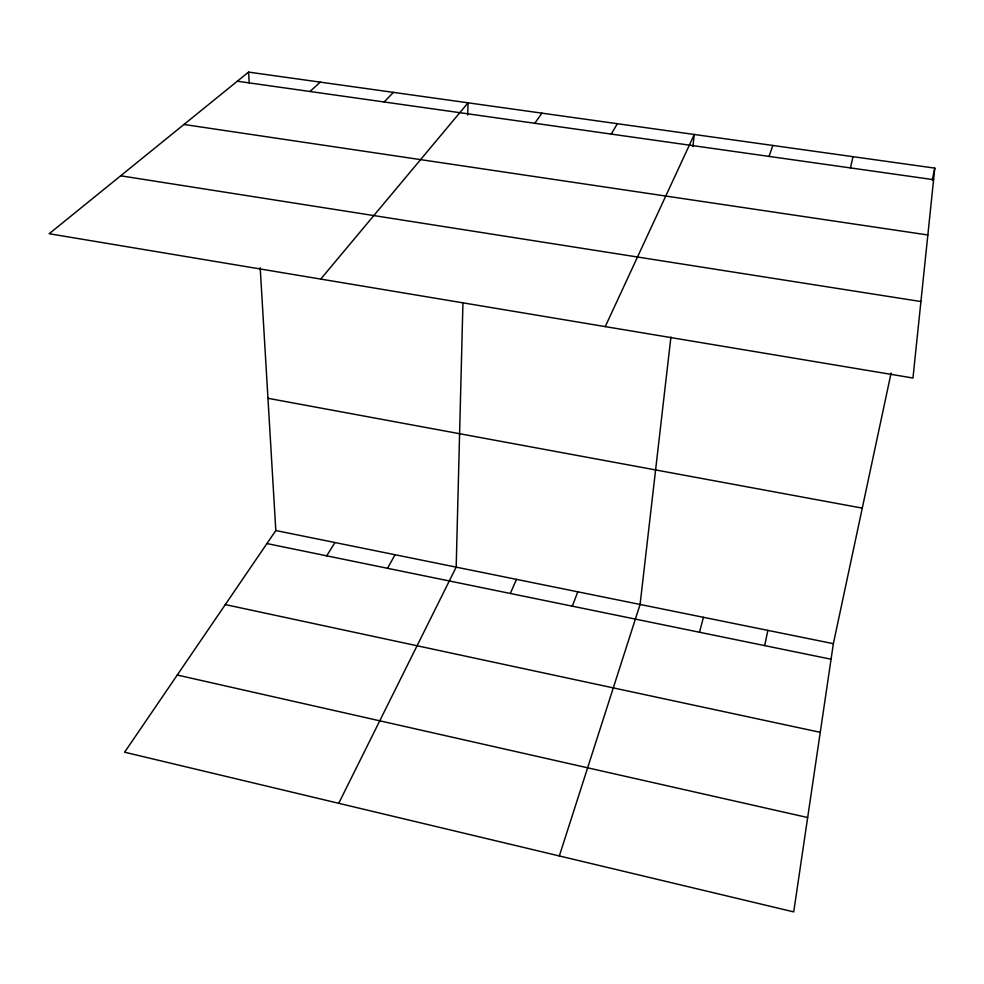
<?xml version="1.0" encoding="UTF-8"?>
<svg xmlns="http://www.w3.org/2000/svg" width="984" height="984" viewBox="0 0 984 984"><rect width="100%" height="100%" fill="white"/><g stroke="black" fill="none" stroke-linecap="round" stroke-linejoin="round"><path stroke-width="1.48" d="M462.935 302.986L456.182 567.141L338.73 803.313M467.744 114.993L468.052 102.816L320.735 279.087M934.8 168.129L912.967 378.016L49.2 233.725L248.571 72.103L934.8 168.129L932.242 180.121M670.928 337.008L640.08 604.459L559.33 855.957M692.908 146.555L694.298 134.476L605.246 326.614M891.086 373.059L833.362 643.671L793.719 911.897L124.624 752.206L275.815 530.536L260.194 267.648M764.716 645.627L767.852 630.387M850.459 167.92L852.968 156.677M699.501 632.257L703.425 617.312M769.07 156.407L772.821 145.46M572.319 606.181L577.78 591.814M510.302 593.475L516.489 579.367M387.499 568.297L395.064 554.73M611.273 134.095L617.362 123.701M326.713 555.837L334.954 542.528M534.779 123.283L541.963 113.16M384.129 101.979L393.416 92.373M309.985 91.487L320.267 82.139M237.328 81.217L933.595 179.678M183.959 124.476L927.838 234.979M120.663 175.792L920.913 301.547M267.955 398.299L862.267 508.125M275.815 530.536L833.362 643.671M266.922 543.574L831.062 659.219M225.311 604.582L820.262 732.33M177.255 675.036L807.667 817.544M248.571 72.103L249.21 82.84"/></g></svg>
